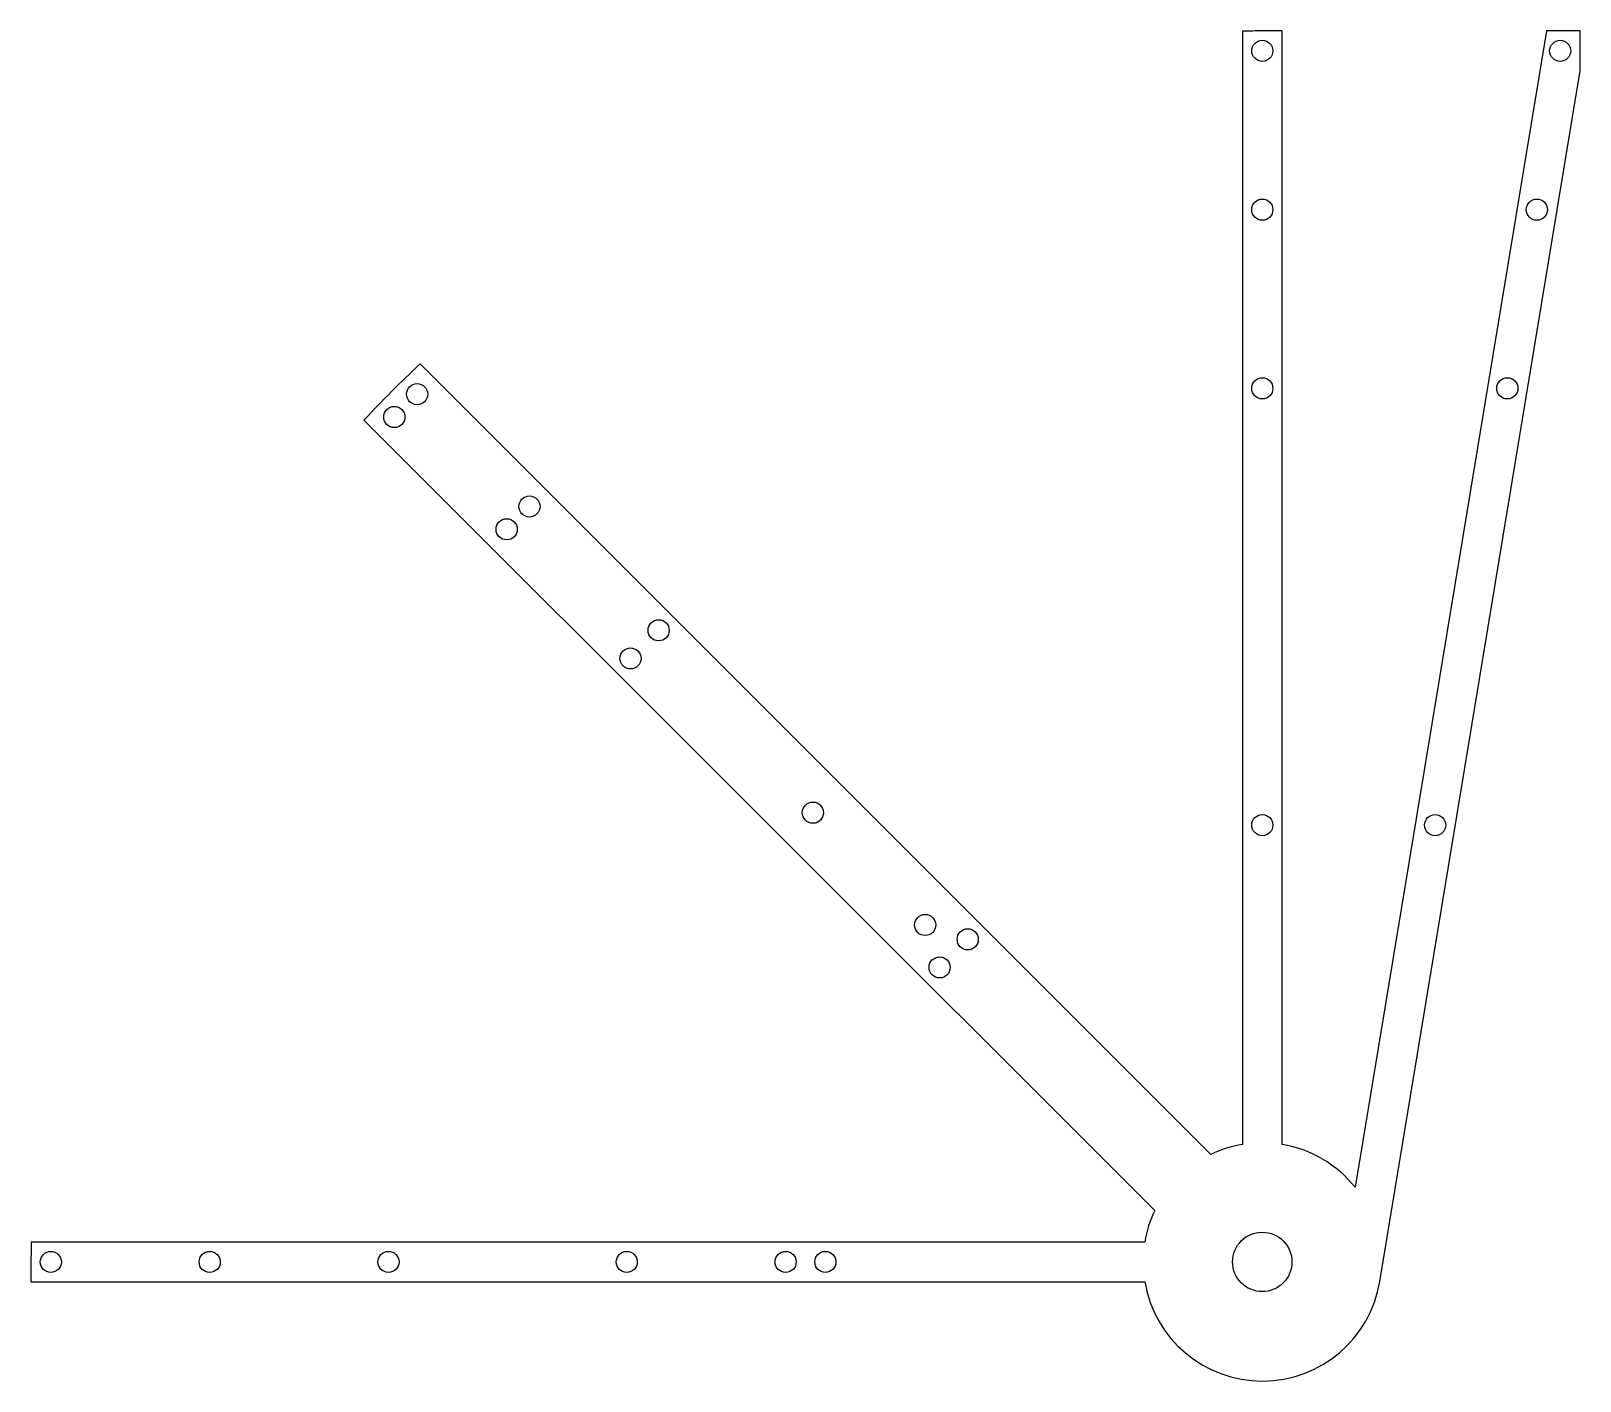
# Model space of a CAD drawing. Header units: inches. Extents: x -15.5 to 4, y -1.5 to 15.5.
import ezdxf

# ---------------------------------------------------------------- set-up
doc = ezdxf.new("R2010")
doc.units = ezdxf.units.IN
doc.header["$MEASUREMENT"] = 0

msp = doc.modelspace()

# ---------------------------------------------------------------- linework, layer by layer
msp.add_lwpolyline([(-0.25, 15.498), (-0.25, 1.479, 0.069641), (-0.646, 1.354), (-10.601, 11.308, 0.016133), (-11.308, 10.601), (-1.354, 0.646, 0.069641), (-1.479, 0.25), (-15.498, 0.25, 0.004032), (-15.5, 0), (-15.5, -0.25), (-1.479, -0.25, 0.846707), (1.48, -0.245), (4, 15), (4, 15.5), (3.576, 15.5), (1.169, 0.94, 0.183547), (0.25, 1.479), (0.25, 15.5), (0, 15.5, 0.004032)], format="xyb", close=True)
for centre, radius in [((0, 15.25), 0.133), ((3.75, 15.25), 0.133), ((0, 13.25), 0.133), ((3.457, 13.25), 0.133), ((0, 11), 0.133), ((3.085, 11), 0.133), ((-10.639, 10.926), 0.133), ((-10.926, 10.639), 0.133), ((-9.225, 9.512), 0.133), ((-9.512, 9.225), 0.133), ((-7.599, 7.953), 0.133), ((-7.953, 7.599), 0.133), ((-5.657, 5.657), 0.133), ((0, 5.5), 0.133), ((2.176, 5.5), 0.133), ((-4.243, 4.243), 0.133), ((-3.708, 4.062), 0.133), ((-4.062, 3.708), 0.133), ((0, 0), 0.374), ((-15.25, 0), 0.133), ((-13.25, 0), 0.133), ((-11, 0), 0.133), ((-8, 0), 0.133), ((-6, 0), 0.133), ((-5.5, 0), 0.133)]:
    msp.add_circle(centre, radius)

doc.saveas('drawing.dxf')
